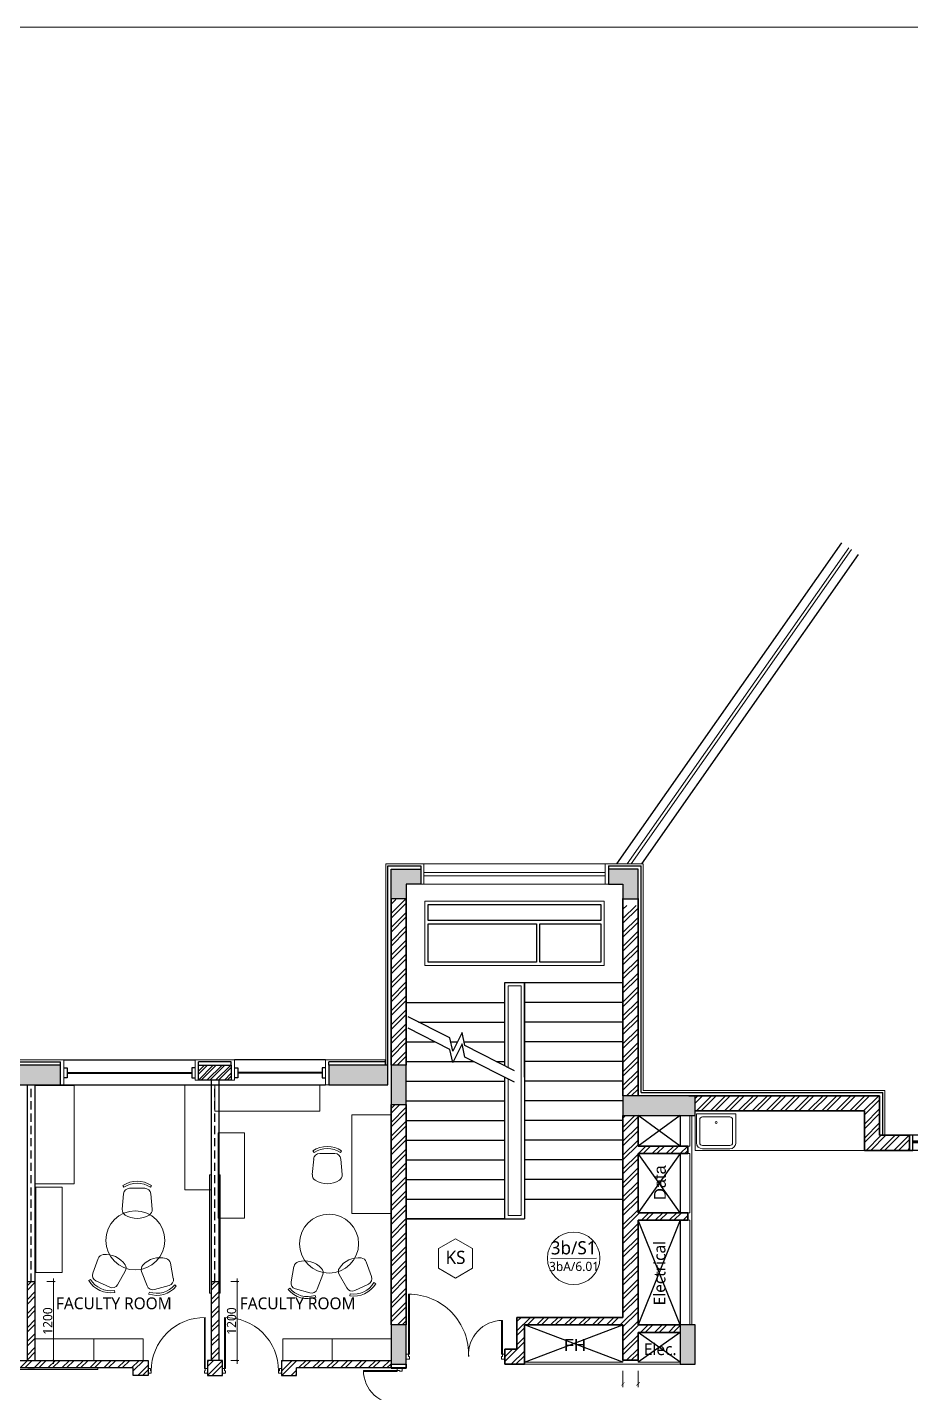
# Model space of a CAD drawing. Header units: millimetres. Extents: x 897770 to 1185420, y -692043 to -233237.
# Drawn here: x 921961 to 935416, y -586825 to -566020 of the extents above; entities that cross this region are included whole.
import ezdxf
from ezdxf.enums import TextEntityAlignment as Align

# ---------------------------------------------------------------- set-up
doc = ezdxf.new("R2010")
doc.units = ezdxf.units.MM
doc.header["$MEASUREMENT"] = 0
doc.header["$PDMODE"] = 67
doc.linetypes.add('HIDDEN', pattern=[0.375, 0.25, -0.125])
doc.layers.get('Defpoints').update_dxf_attribs({"color": 6})
for name, color, linetype in [('A-Anno Tags', 6, 'Continuous'), ('A-Elevation', 4, 'Continuous'), ('A-Steps', 3, 'Continuous'), ('A-Wall Patt', 8, 'Continuous'), ('A-Window', 4, 'Continuous'), ('Anno_Frames', 7, 'Continuous'), ('Anno_Labels', 7, 'Continuous'), ('S-Conc Patt', 9, 'Continuous')]:
    doc.layers.add(name, color=color, linetype=linetype)
for name, color, linetype, lineweight in [('A-Detail Lines', 8, 'Continuous', 25), ('A-Door', 4, 'Continuous', 9), ('A-DTLS-Elevation', 4, 'Continuous', 25), ('A-Wall Sec', 1, 'Continuous', 30), ('A-WIN', 5, 'Continuous', 25), ('Ann_TitleBlock 2', 5, 'Continuous', 25), ('Anno_Tittleblock', 5, 'Continuous', 13), ('counter', 10, 'Continuous', 20), ('Dim', 254, 'Continuous', 13), ('DW Tags', 7, 'Continuous', 13), ('ele l', 6, 'Continuous', 15), ('elevation', 4, 'Continuous', 13), ('frntr', 32, 'Continuous', 13), ('I-Furniture', 34, 'Continuous', 13), ('S-Concrete', 40, 'Continuous', 30), ('ST CLADDING PLAN', 6, 'Continuous', 9), ('Tag', 254, 'Continuous', 13), ('text', 7, 'Continuous', 5)]:
    doc.layers.add(name, color=color, linetype=linetype, lineweight=lineweight)
doc.layers.add('I-Kitchen App', color=7, linetype='Continuous', lineweight=18, true_color=0xd06f25)
doc.styles.get("Standard").update_dxf_attribs({"font": 'trebuc.ttf'})
doc.styles.add('TITLE', font='swissel.ttf', dxfattribs={"height": 4.3})
doc.dimstyles.new('IIITD_WD_M @ 50', dxfattribs={"dimscale": 50, "dimtxt": 2, "dimasz": 0.5, "dimexe": 0.5, "dimexo": 0.25, "dimgap": 0.3, "dimtad": 1, "dimdec": 0, "dimrnd": 1, "dimzin": 0, "dimdsep": 46, "dimtxsty": 'Standard', "dimblk": 'ARCHTICK', "dimcen": 0.2, "dimdle": 1, "dimclrd": 8, "dimclre": 9, "dimadec": 0, "dimazin": 0, "dimtfac": 1, "dimtdec": 0, "dimtofl": 0, "dimtmove": 0, "dimatfit": 0, "dimfxl": 1, "dimtolj": 1, "dimtzin": 0, "dimlwd": -1, "dimlwe": -1, "dimarcsym": 0})
pattern_1 = [(45, (-7e-06, -78953.36), (-106.066017, 106.066017), []), (45, (70.71, -78953.36), (-106.066017, 106.066017), [])]

# ---------------------------------------------------------------- blocks, each defined once
blk = doc.blocks.new('Big Door Garbage')
at = {"layer": 'A-Detail Lines', "lineweight": 18}
for centre, radius, start, end in [((-12515, 128703), 515, 270, 3.8969), ((-11085, 128703), 915, 177.8078, 270)]:
    blk.add_arc(centre, radius, start, end, dxfattribs=at)
at = {"layer": 'ele l', "lineweight": 18}
for p, q in [((-12550, 128778), (-12500, 128778)), ((-12550, 128703), (-12550, 128778)), ((-12550, 128703), (-12515, 128703)), ((-12515, 128738), (-12500, 128738)), ((-12515, 128703), (-12515, 128738)), ((-12515, 128703), (-12515, 128188)), ((-12499, 128703), (-12515, 128703)), ((-12500, 128778), (-12500, 128738)), ((-12499, 128703), (-12499, 128188)), ((-11101, 128703), (-11101, 127788)), ((-11101, 128703), (-11085, 128703)), ((-11100, 128778), (-11100, 128738)), ((-11050, 128778), (-11100, 128778)), ((-11085, 128738), (-11100, 128738)), ((-11085, 128703), (-11085, 128738)), ((-11050, 128703), (-11085, 128703)), ((-11085, 128703), (-11085, 127788)), ((-11050, 128703), (-11050, 128778))]:
    blk.add_line(p, q, dxfattribs=at)
blk = doc.blocks.new('block lft')
at = {"layer": 'S-Conc Patt'}
for points in [[(821415, -274526), (821415, -274226), (820515, -274226), (820515, -274526)], [(826400, -274526), (826400, -274226), (825500, -274226), (825500, -274526)]]:
    blk.add_hatch(color=256, dxfattribs=at).paths.add_polyline_path(points)
at = {"layer": 'S-Concrete'}
blk.add_lwpolyline([(820515, -274226), (820515, -274526), (821415, -274526), (821415, -274226)], close=True, dxfattribs=at)
at = {"layer": 'S-Concrete', "elevation": 0}
blk.add_lwpolyline([(825500, -274226), (825500, -274526), (826400, -274526), (826400, -274226)], close=True, dxfattribs=at)
blk = doc.blocks.new('t4ww4tw3')
at = {"layer": 'S-Conc Patt'}
for points in [[(777503, -499894), (777953, -499894), (777953, -500124), (777733, -500124), (777733, -500344), (777503, -500344)], [(781263, -499894), (780813, -499894), (780813, -500124), (781033, -500124), (781033, -500344), (781263, -500344)], [(777503, -503481), (777733, -503481), (777733, -502881), (777503, -502881)], [(782133, -503649), (782133, -503349), (781033, -503349), (781033, -503649)], [(777503, -507439), (777733, -507439), (777733, -506839), (777503, -506839)], [(781903, -507439), (782133, -507439), (782133, -506839), (781903, -506839)]]:
    blk.add_hatch(color=256, dxfattribs=at).paths.add_polyline_path(points)
at = {"layer": 'S-Concrete'}
for points in [[(777503, -499894), (777953, -499894), (777953, -500124), (777733, -500124), (777733, -500344), (777503, -500344)], [(781263, -499894), (780813, -499894), (780813, -500124), (781033, -500124), (781033, -500344), (781263, -500344)], [(782133, -503649), (782133, -503349), (781033, -503349), (781033, -503649)], [(777733, -506839), (777503, -506839), (777503, -507439), (777733, -507439)], [(782133, -506839), (781903, -506839), (781903, -507439), (782133, -507439)]]:
    blk.add_lwpolyline(points, close=True, dxfattribs=at)
at = {"layer": 'S-Concrete', "elevation": 0}
blk.add_lwpolyline([(777733, -502881), (777503, -502881), (777503, -503481), (777733, -503481)], close=True, dxfattribs=at)
at = {"color": 6}
blk.add_blockref('block lft', (-48947, -228655), dxfattribs=at)
blk = doc.blocks.new('WEREWGFWERG')
at = {"layer": 'A-Wall Patt'}
h = blk.add_hatch(dxfattribs=at)
h.set_pattern_fill('ANSI32', color=256, scale=250, style=0)
h.set_pattern_definition([(45, (11200, 500), (-66.291261, 66.291261), []), (45, (11244.19, 500), (-66.291261, 66.291261), [])])
h.paths.add_polyline_path([(924568, -353681), (924568, -353911), (925068, -353911), (925068, -353681)])
at = {"layer": 'A-Detail Lines'}
for p, q in [((925068, -353631, 0), (924568, -353631, 0)), ((924568, -353681, 0), (924568, -353631, 0)), ((925068, -353681, 0), (925068, -353631, 0))]:
    blk.add_line(p, q, dxfattribs=at)
at = {"layer": 'A-Wall Sec', "elevation": 0}
blk.add_lwpolyline([(924568, -353911), (924568, -353681), (925068, -353681), (925068, -353911)], close=True, dxfattribs=at)
blk.add_lwpolyline([(924568, -353911), (924568, -353681), (925068, -353681), (925068, -353911)], close=True, dxfattribs=at)
at = {"layer": 'A-WIN', "color": 2, "lineweight": 40}
blk.add_line((926453, -353796, 0), (925168, -353796, 0), dxfattribs=at)
at = {"layer": 'A-WIN', "color": 2, "lineweight": 40, "elevation": 0}
blk.add_lwpolyline([(922568, -353796), (924468, -353796)], dxfattribs=at)
blk.add_lwpolyline([(922568, -353796), (924468, -353796)], dxfattribs=at)
at = {"layer": 'A-Window'}
for p, q in [((926503, -353601, 0), (925118, -353601, 0)), ((922518, -353981, 0), (926503, -353981, 0))]:
    blk.add_line(p, q, dxfattribs=at)
at = {"layer": 'A-Window', "elevation": 0}
for points in [[(922518, -353601), (924518, -353601)], [(922518, -353721), (922568, -353721), (922568, -353871), (922518, -353871)], [(924518, -353721), (924468, -353721), (924468, -353871), (924518, -353871)], [(925118, -353721), (925168, -353721), (925168, -353871), (925118, -353871)], [(926503, -353721), (926453, -353721), (926453, -353871), (926503, -353871)]]:
    blk.add_lwpolyline(points, dxfattribs=at)
at = {"layer": 'ST CLADDING PLAN'}
for p, q in [((922518, -353981), (922518, -353601)), ((924518, -353911, 0), (924518, -353601, 0)), ((925118, -353601, 0), (924518, -353601, 0)), ((925118, -353911, 0), (925118, -353601, 0)), ((926503, -353981, 0), (926503, -353601, 0)), ((922518, -353981, 0), (922468, -353981)), ((924518, -353911, 0), (924568, -353911, 0)), ((925118, -353911, 0), (925068, -353911, 0)), ((926503, -353981, 0), (926553, -353981, 0))]:
    blk.add_line(p, q, dxfattribs=at)
blk = doc.blocks.new('_ArchTick')
at = {"color": 0, "linetype": 'ByBlock', "const_width": 0.15}
blk.add_lwpolyline([(-0.5, -0.5), (0.5, 0.5)], dxfattribs=at)
blk = doc.blocks.new('ERFWERWERG')
at = {"layer": 'A-Detail Lines', "ltscale": 3}
for p, q in [((931903, -269525, 0), (931263, -269059, 0)), ((931903, -269059, 0), (931263, -269525)), ((931903, -270540, 0), (931263, -269640)), ((931903, -269640, 0), (931263, -270540)), ((931903, -270655, 0), (931263, -272249)), ((931903, -272249, 0), (931264, -270655)), ((931033, -272819), (929533, -272249)), ((929533, -272819), (931033, -272249)), ((931903, -272819), (931263, -272364)), ((931903, -272364), (931263, -272819))]:
    blk.add_line(p, q, dxfattribs=at)
at = {"layer": 'A-Elevation'}
for p, q in [((931903, -269059, 0), (931903, -269525, 0)), ((931903, -269640, 0), (931903, -270540, 0)), ((931903, -270655, 0), (931903, -272249, 0))]:
    blk.add_line(p, q, dxfattribs=at)
at = {"layer": 'A-Wall Sec', "lineweight": 35}
for p, q in [((932023, -269525), (932023, -269640)), ((932023, -270540), (932023, -270655)), ((931033, -272789), (931263, -272789))]:
    blk.add_line(p, q, dxfattribs=at)
at = {"layer": 'DW Tags'}
for p, q in [((931033, -272949), (931033, -273199)), ((931263, -272949), (931263, -273199))]:
    blk.add_line(p, q, dxfattribs=at)
at = {"layer": 'ele l'}
for p, q in [((932053, -269525, 0), (932053, -269059, 0)), ((932083, -272249, 0), (932083, -269059, 0)), ((932023, -269525), (932053, -269525, 0)), ((932023, -269640), (932053, -269640, 0)), ((932053, -270540, 0), (932053, -269640, 0)), ((932023, -270540), (932053, -270540, 0)), ((932023, -270655), (932053, -270655, 0)), ((932053, -272249, 0), (932053, -270655, 0)), ((931033, -272819), (929533, -272819)), ((931903, -272849), (929533, -272849)), ((931033, -272819), (931033, -272789)), ((931263, -272819), (931263, -272789)), ((931263, -272819), (931903, -272819))]:
    blk.add_line(p, q, dxfattribs=at)
at = {"layer": 'DW Tags', "xscale": 50, "yscale": 50, "zscale": 50}
blk.add_blockref('_ArchTick', (931033, -273149), dxfattribs=at)
at = {"layer": 'DW Tags', "xscale": 50, "yscale": 50, "zscale": 50, "rotation": 180}
blk.add_blockref('_ArchTick', (931263, -273149), dxfattribs=at)
at = {"layer": 'A-Anno Tags', "char_height": 180, "attachment_point": 5, "rotation": 90, "line_spacing_factor": 0.938532}
for s, insert in [('\\fArial|b0|i0|c0|p34|;Data', (931597, -270082)), ('Electrical', (931591, -271460))]:
    blk.add_mtext(s, dxfattribs=dict(at, insert=insert))
at = {"layer": 'A-Anno Tags', "char_height": 180, "attachment_point": 5, "line_spacing_factor": 0.938532}
for s, insert in [('{\\fArial|b0|i0|c0|p34;FH}', (930303, -272556)), ('Elec.', (931601, -272621))]:
    blk.add_mtext(s, dxfattribs=dict(at, insert=insert))
blk = doc.blocks.new('Door Tag')
blk.add_line((-3.5, 0), (3.5, 0))
blk.add_circle((0, 0), 4)
blk.add_attdef('DW_NAME', text='', height=2).set_placement((0, 0), align=Align.BOTTOM_CENTER)
blk.add_attdef('SHEET_NO', text='', height=1.4).set_placement((0.05, -0.54), align=Align.TOP_CENTER)
blk = doc.blocks.new('Room Tag with Finish')
blk.add_lwpolyline([(0, 0), (-2.6, -1.5), (-2.6, -4.5), (0, -6), (2.6, -4.5), (2.6, -1.5)], close=True)
at = {"layer": 'Anno_Frames'}
blk.add_attdef('ROOM_NAME', text='', height=2.5, dxfattribs=at).set_placement((0, 0), align=Align.BOTTOM_CENTER)
blk.add_attdef('FF', text='', height=2, dxfattribs=at).set_placement((0, -1.85), align=Align.TOP_CENTER)
blk = doc.blocks.new('DW2')
at = {"layer": 'A-Door', "color": 5}
for p, q in [((43354, -198780), (43354, -197988)), ((43396, -197988), (43354, -197988)), ((43396, -197988), (43396, -198780)), ((43396, -198780), (43354, -198780))]:
    blk.add_line(p, q, dxfattribs=at)
at = {"layer": 'A-Door'}
blk.add_ellipse((43302, -197975), major_axis=(-598, 560), ratio=0.966508, start_param=0.785398, end_param=2.371094, dxfattribs=at)
at = {"layer": 'A-Window'}
for p, q in [((42396, -197813), (41396, -197813)), ((43496, -197813), (44496, -197813)), ((42396, -198043), (41396, -198043)), ((43496, -198043), (44496, -198043))]:
    blk.add_line(p, q, dxfattribs=at)
at = {"layer": 'A-Window', "color": 2, "lineweight": 60}
for p, q in [((42396, -197943), (41446, -197943)), ((43496, -197943), (44446, -197943))]:
    blk.add_line(p, q, dxfattribs=at)
at = {"layer": 'A-Window'}
for points in [[(41396, -197813), (41446, -197813), (41446, -198043), (41396, -198043)], [(44496, -197813), (44444, -197813), (44444, -198043), (44496, -198043)]]:
    blk.add_lwpolyline(points, dxfattribs=at)
for points in [[(42496, -197813), (42396, -197813), (42396, -198043), (42496, -198043)], [(43396, -197813), (43496, -197813), (43496, -198043), (43396, -198043)]]:
    blk.add_lwpolyline(points, close=True, dxfattribs=at)
blk = doc.blocks.new('wtrtrwtw')
at = {"layer": 'A-Wall Patt'}
for p in [(921568, -353631, 0), (922468, -353681)]:
    blk.add_line(p, (922468, -353631, 0), dxfattribs=at)
at = {"layer": 'ST CLADDING PLAN'}
blk.add_line((921518, -353601, 0), (922518, -353601, 0), dxfattribs=at)
blk = doc.blocks.new('ABL_Door_S - 1000 x 2100-11-3 Second Floor Lvl')
at = {"layer": 'A-Door'}
blk.add_arc((-450, -2.5), 900, 269.04503, 0, dxfattribs=at)
at = {"layer": 'ele l'}
for p, q in [((-500, 37.5), (-450, 37.5)), ((-500, -37.5), (-500, 37.5)), ((-450, 37.5), (-450, -2.5)), ((450, 37.5), (450, -2.5)), ((500, 37.5), (450, 37.5)), ((500, -37.5), (500, 37.5)), ((-500, -37.5), (-465, -37.5)), ((-465, -2.5), (-450, -2.5)), ((-465, -37.5), (-465, -2.5)), ((-465, -37.5), (-465, -902.4)), ((-450, -37.5), (-465, -37.5)), ((-450, -37.5), (-450, -902.5)), ((465, -2.5), (450, -2.5)), ((465, -37.5), (465, -2.5)), ((500, -37.5), (465, -37.5))]:
    blk.add_line(p, q, dxfattribs=at)
blk = doc.blocks.new('A$C036A7D3A')
at = {"layer": 'I-Furniture'}
blk.add_hatch(color=160, dxfattribs=at).paths.add_polyline_path([(-18, -1754), (-18, 46), (7, 46), (7, -1754)])
at = {"layer": 'I-Furniture', "elevation": 0}
blk.add_lwpolyline([(-18, -1754), (-18, 46), (7, 46), (7, -1754)], close=True, dxfattribs=at)
blk = doc.blocks.new('*D1148')
at = {"layer": 'Defpoints', "color": 0, "transparency": 16777216}
for p in [(922076, -585133, 0), (922358, -585133), (922076, -586333, 0)]:
    blk.add_point(p, dxfattribs=at)
at = {"layer": 'Dim', "color": 9, "transparency": 16777216}
for p, q in [((922258, -585133), (922383, -585133)), ((922258, -586333), (922383, -586333))]:
    blk.add_line(p, q, dxfattribs=at)
at = {"layer": 'Dim', "color": 8, "transparency": 16777216}
blk.add_line((922358, -586383), (922358, -585083), dxfattribs=at)
at = {"layer": 'Dim', "color": 8, "transparency": 16777216, "xscale": 25, "yscale": 25, "zscale": 25}
for p, rotation in [((922358, -585133), 90), ((922358, -586333), 270)]:
    blk.add_blockref('_ArchTick', p, dxfattribs=dict(at, rotation=rotation))
at = {"layer": 'Dim', "color": 0, "transparency": 16777216, "insert": (922272, -585733), "char_height": 140, "attachment_point": 5, "rotation": 90}
blk.add_mtext('\\A1;1200', dxfattribs=at)
blk = doc.blocks.new('*D1149')
at = {"layer": 'Defpoints', "color": 0, "transparency": 16777216}
for p in [(924875, -585133, 0), (925158, -585133), (924875, -586333, 0)]:
    blk.add_point(p, dxfattribs=at)
at = {"layer": 'Dim', "color": 9, "transparency": 16777216}
for p, q in [((925058, -585133), (925183, -585133)), ((925058, -586333), (925183, -586333))]:
    blk.add_line(p, q, dxfattribs=at)
at = {"layer": 'Dim', "color": 8, "transparency": 16777216}
blk.add_line((925158, -586383), (925158, -585083), dxfattribs=at)
at = {"layer": 'Dim', "color": 8, "transparency": 16777216, "xscale": 25, "yscale": 25, "zscale": 25}
for p, rotation in [((925158, -585133), 90), ((925158, -586333), 270)]:
    blk.add_blockref('_ArchTick', p, dxfattribs=dict(at, rotation=rotation))
at = {"layer": 'Dim', "color": 0, "transparency": 16777216, "insert": (925072, -585733), "char_height": 140, "attachment_point": 5, "rotation": 90}
blk.add_mtext('\\A1;1200', dxfattribs=at)
blk = doc.blocks.new('chair1')
at = {"layer": 'frntr'}
for p, q in [((-320, 228), (-84, 207)), ((16, 201), (42, 219)), ((1, 115), (1, -115)), ((-320, -228), (-84, -207)), ((16, -201), (42, -219))]:
    blk.add_line(p, q, dxfattribs=at)
for centre, radius, start, end in [((-328, 135), 92.9, 85.0303, 148.407), ((-278, 0), 387, 325.6197, 34.3803), ((-108, 0), 351, 148.407, 211.593), ((-92, 115), 92.9, 0, 85.0303), ((-278, 0), 356, 325.6197, 34.3803), ((-328, -135), 92.9, 211.593, 274.9697), ((-92, -115), 92.9, 274.9697, 0)]:
    blk.add_arc(centre, radius, start, end, dxfattribs=at)
blk = doc.blocks.new('sink')
at = {"layer": 'I-Kitchen App'}
for p, q in [((793241, -447869), (793241, -447428)), ((793751, -447473), (793332, -447473)), ((793841, -447876), (793841, -447428)), ((793291, -447514), (793291, -447869)), ((793791, -447514), (793791, -447869)), ((793332, -447910), (793751, -447910)), ((793332, -447960), (793751, -447960))]:
    blk.add_line(p, q, dxfattribs=at)
at = {"layer": 'I-Kitchen App', "linetype": 'Continuous'}
blk.add_line((793241, -447428), (793841, -447428), dxfattribs=at)
at = {"layer": 'I-Kitchen App'}
blk.add_circle((793541, -447560), 16.2, dxfattribs=at)
for centre, radius, start, end in [((793332, -447514), 40.4, 90, 180), ((793751, -447514), 40.4, 0, 90), ((793332, -447869), 90.4, 180, 270), ((793332, -447869), 40.4, 180, 270), ((793751, -447869), 40.4, 270, 0), ((793751, -447869), 90.4, 270, 355.3445)]:
    blk.add_arc(centre, radius, start, end, dxfattribs=at)
blk = doc.blocks.new('IIITD WD A1- L Format Library')
at = {"layer": 'Anno_Tittleblock', "color": 5}
blk.add_lwpolyline([(0, -7.57), (775, -7.57), (775, 573.91), (0, 573.91)], close=True, dxfattribs=at)
at = {"style": 'TITLE'}
for tag, p, height in [('PROJECT NAME 1', (779.17, 137.4), 2.98), ('PROJECT NAME 2', (779.17, 132.23), 2.98), ('PROJECT_NAME_3', (779.17, 127.37), 2.98), ('1:100@A1', (818.06, 91.92), 2.25), ('03.04.11', (821.96, 84.64), 2.25), ('A-2.03', (844.81, 84.28), 4), ('AC', (827.5, 76.14), 2.25), ('A', (858.85, 75.94), 3.66)]:
    blk.add_attdef(tag, p, '', height=height, dxfattribs=at)
for p in [(780.3, 113.01), (780.3, 106.37)]:
    blk.add_attdef('FIRST FLOOR PLAN', text='', height=3.39, dxfattribs=at).set_placement(p, align=Align.TOP_LEFT)

msp = doc.modelspace()

# ---------------------------------------------------------------- hatches: boundary and pattern name
at = {"layer": 'A-Wall Patt'}
h = msp.add_hatch(dxfattribs=at)
h.set_pattern_fill('ANSI32', color=256, scale=400, style=0)
h.set_pattern_definition(pattern_1)
h.paths.add_polyline_path([(927502.5, -581834.5), (927732.5, -581834.5), (927732.5, -579308.7), (927502.5, -579308.7)])
h = msp.add_hatch(dxfattribs=at)
h.set_pattern_fill('ANSI32', color=256, scale=400, style=0)
h.set_pattern_definition(pattern_1)
h.paths.add_polyline_path([(931902.5, -585791.9), (931262.5, -585791.9), (931262.5, -585906.9), (931902.5, -585906.9)])
h.paths.add_polyline_path([(929302.5, -586166.9), (929232.5, -586166.9), (929232.5, -586391.9), (929302.5, -586391.9)])
h.paths.add_polyline_path([(929302.5, -586161.9), (929232.5, -586161.9), (929232.5, -586166.9), (929302.5, -586166.9)])
h.paths.add_polyline_path([(929417.5, -586166.9), (929302.5, -586166.9), (929302.5, -586391.9), (929417.5, -586391.9)])
h.paths.add_polyline_path([(929417.5, -586161.9), (929302.5, -586161.9), (929302.5, -586166.9), (929417.5, -586166.9)], flags=17)
h.paths.add_polyline_path([(932017.5, -583067.7), (931262.5, -583067.7), (931262.5, -583182.7), (932017.5, -583182.7)])
h.paths.add_polyline_path([(929532.5, -586166.9), (929417.5, -586166.9), (929417.5, -586391.9), (929532.5, -586391.9)])
h.paths.add_polyline_path([(932017.5, -584082.7), (931262.5, -584082.7), (931262.5, -584197.7), (932017.5, -584197.7)])
h.paths.add_polyline_path([(931147.5, -579399.4), (931032.5, -579399.4), (931032.5, -581949.4), (931147.5, -581949.4)])
h.paths.add_polyline_path([(931262.5, -579399.4), (931147.5, -579399.4), (931147.5, -581949.4), (931262.5, -581949.4)])
h.paths.add_polyline_path([(931147.5, -581949.4), (931032.5, -581949.4), (931032.5, -582302.3), (931147.5, -582302.3)])
h.paths.add_polyline_path([(931262.5, -581949.4), (931147.5, -581949.4), (931147.5, -582302.3), (931262.5, -582302.3)])
h.paths.add_polyline_path([(929417.5, -585676.9), (929417.5, -586166.9), (929532.5, -586166.9), (929532.5, -585791.9), (931032.5, -585791.9), (931032.5, -586166.9), (931147.5, -586166.9), (931147.5, -582602.3), (931032.5, -582602.3), (931032.5, -585676.9)])
h.paths.add_polyline_path([(931262.5, -586166.9), (931262.5, -582602.3), (931147.5, -582602.3), (931147.5, -586166.9)])
h.paths.add_polyline_path([(931032.5, -586331.8), (931147.5, -586331.8), (931147.5, -586166.9), (931032.5, -586166.9)])
h.paths.add_polyline_path([(931147.5, -586391.8), (931032.5, -586391.8), (931032.5, -586391.9), (931147.5, -586391.9)])
h.paths.add_polyline_path([(931262.5, -586391.8), (931147.5, -586391.8), (931147.5, -586391.9), (931262.5, -586391.9)])
h.paths.add_polyline_path([(931147.5, -586331.8), (931262.5, -586331.8), (931262.5, -586361.8), (931262.5, -586361.8), (931262.5, -586166.9), (931147.5, -586166.9)])
h.paths.add_polyline_path([(932022.5, -584197.6), (932022.5, -584082.7), (932017.5, -584082.7), (932017.5, -584197.7), (932052.5, -584197.7), (932052.5, -584197.6)])
h.paths.add_polyline_path([(932022.5, -583182.6), (932022.5, -583067.7), (932017.5, -583067.7), (932017.5, -583182.7), (932052.5, -583182.7), (932052.5, -583182.6)])
h = msp.add_hatch(dxfattribs=at)
h.set_pattern_fill('ANSI32', color=256, scale=400, style=0)
h.set_pattern_definition([(45, (933552.77, -582405.86), (-106.066, 106.066), []), (45, (933623.49, -582405.86), (-106.066, 106.066), [])])
h.paths.add_polyline_path([(934941.5, -582362.1), (934926.5, -582362.1), (934926.5, -582302.1), (932132.5, -582302.1), (932132.5, -582532.1), (934711.5, -582532.1), (934711.5, -583132.1), (935398.4, -583132.1), (935398.4, -582902.1), (934941.5, -582902.1)])
h = msp.add_hatch(dxfattribs=at)
h.set_pattern_fill('ANSI32', color=256, scale=400, style=0)
h.set_pattern_definition(pattern_1)
h.paths.add_polyline_path([(927732.5, -582434.4), (927502.5, -582434.4), (927502.5, -585791.1), (927732.5, -585791.9)])
h = msp.add_hatch(dxfattribs=at)
h.set_pattern_fill('ANSI32', color=256, scale=400, style=0)
h.set_pattern_definition([(45, (-2476.1, -150075.46), (-106.066017, 106.066017), []), (45, (-2405.39, -150075.46), (-106.066017, 106.066017), [])])
h.paths.add_polyline_path([(921960.9, -586333.4), (922076, -586333.4), (922076, -585133.3), (921960.9, -585133.3)])
h = msp.add_hatch(dxfattribs=at)
h.set_pattern_fill('ANSI32', color=256, scale=400, style=0)
h.set_pattern_definition([(45, (323.28, -150075.46), (-106.066017, 106.066017), []), (45, (394, -150075.46), (-106.066017, 106.066017), [])])
h.paths.add_polyline_path([(924760.3, -586333.4), (924875.4, -586333.4), (924875.4, -585133.3), (924760.3, -585133.3)])
h = msp.add_hatch(dxfattribs=at)
h.set_pattern_fill('ANSI32', color=256, scale=400, style=0)
h.set_pattern_definition(pattern_1)
h.paths.add_polyline_path([(923802.8, -586333.3), (920232.8, -586333.3), (920232.8, -586563.3), (920462.8, -586563.3), (920462.8, -586448.3), (923572.8, -586448.3), (923572.8, -586563.3), (923802.8, -586563.3), (923802.8, -586525.8), (923802.8, -586525.8), (923802.8, -586458.3), (923802.8, -586458.3)])
h = msp.add_hatch(dxfattribs=at)
h.set_pattern_fill('ANSI32', color=256, scale=400, style=0)
h.set_pattern_definition(pattern_1)
h.paths.add_polyline_path([(924932.5, -586333.4), (924702.5, -586333.4), (924702.5, -586458.3), (924702.8, -586458.3), (924702.8, -586525.8), (924702.5, -586525.8), (924702.5, -586563.3), (924932.5, -586563.3)])
h = msp.add_hatch(dxfattribs=at)
h.set_pattern_fill('ANSI32', color=256, scale=400, style=0)
h.set_pattern_definition(pattern_1)
h.paths.add_polyline_path([(927502.5, -586391.9), (927502.5, -586333.3), (925832.5, -586333.3), (925832.5, -586563.3), (926062.5, -586563.3), (926062.5, -586448.3), (927502.5, -586448.3)])

# ---------------------------------------------------------------- linework, layer by layer
at = {"layer": 'A-DTLS-Elevation', "ltscale": 0.5}
for p, q in [((930940.1, -578766.9), (934365.2, -573875.4)), ((931318.6, -578766.9), (934619.1, -574053.2))]:
    msp.add_line(p, q, dxfattribs=at)
at = {"layer": 'A-Elevation'}
for p, q in [((929532.5, -580576.9), (931032.5, -580576.9)), ((927732.5, -580876.9), (929232.5, -580876.9)), ((931032.5, -580876.9), (929532.5, -580876.9)), ((927921.1, -581176.9), (929232.5, -581176.9)), ((931032.5, -581176.9), (929532.5, -581176.9)), ((927732.5, -581476.9), (928164.7, -581476.9)), ((928410.3, -581476.9), (928511.6, -581476.9)), ((928612.9, -581476.9), (929232.5, -581476.9)), ((931032.5, -581476.9), (929532.5, -581476.9)), ((927732.5, -581776.9), (928755.3, -581776.9)), ((929102.2, -581776.9), (929232.5, -581776.9)), ((931032.5, -581776.9), (929532.5, -581776.9)), ((927732.5, -582076.9), (929232.5, -582076.9)), ((931032.5, -582076.9), (929532.5, -582076.9)), ((927732.5, -582376.9), (929232.5, -582376.9)), ((931032.5, -582376.9), (929532.5, -582376.9)), ((927732.5, -582676.9), (929232.5, -582676.9)), ((931032.5, -582676.9), (929532.5, -582676.9)), ((927732.5, -582976.9), (929232.5, -582976.9)), ((931032.5, -582976.9), (929532.5, -582976.9)), ((927732.5, -583276.9), (929232.5, -583276.9)), ((931032.5, -583276.9), (929532.5, -583276.9)), ((927732.5, -583576.9), (929232.5, -583576.9)), ((931032.5, -583576.9), (929532.5, -583576.9)), ((927732.5, -583876.9), (929232.5, -583876.9)), ((929532.5, -583876.9), (931032.5, -583876.9)), ((929232.5, -584176.9), (927732.5, -584176.9)), ((927732.5, -584176.9), (929232.5, -584176.9))]:
    msp.add_line(p, q, dxfattribs=at)
at = {"layer": 'A-Steps'}
for p, q in [((929232.5, -581843.2), (929232.5, -580576.9)), ((929232.5, -580576.9), (929532.5, -580576.9)), ((929532.5, -580576.9), (929532.5, -584176.9)), ((929532.5, -582019.4), (929532.5, -580576.9)), ((928398.4, -581419.4), (927761.6, -581095.9)), ((928398.4, -581595.6), (927761.6, -581272.1)), ((928439.7, -581618.5), (928398.4, -581419.4)), ((928583.5, -581335.4), (928439.7, -581618.5)), ((928624.8, -581534.5), (928583.5, -581335.4)), ((928439.7, -581794.7), (928398.4, -581595.6)), ((928583.5, -581511.6), (928439.7, -581794.7)), ((928624.8, -581710.7), (928583.5, -581511.6)), ((929380.4, -581918.3), (928624.8, -581534.5)), ((929380.4, -582094.5), (928624.8, -581710.7)), ((929232.5, -584176.9), (929232.5, -582019.4)), ((929232.5, -584176.9), (929532.5, -584176.9))]:
    msp.add_line(p, q, dxfattribs=at)
at = {"layer": 'A-Wall Patt'}
for p, q in [((927452.6, -581834.4), (927452.6, -578796.9, 0)), ((927452.6, -578796.9, 0), (927952.5, -578796.9, 0)), ((927452.6, -581834.4), (927452.6, -578796.9, 0)), ((927452.6, -578796.9, 0), (927952.5, -578796.9, 0)), ((927952.5, -578796.9), (927952.5, -578846.9)), ((927952.5, -578796.9), (927952.5, -578846.9)), ((930812.5, -578796.9), (931312.5, -578796.9, 0)), ((930812.5, -578796.9), (930812.5, -578846.9)), ((930812.5, -578796.9), (930812.5, -578846.9)), ((931312.5, -581834.4), (931312.5, -578796.9, 0)), ((931312.5, -582252.1, 0), (931312.5, -578796.9, 0)), ((927409.4, -581784.4, 0), (926552.6, -581784.4, 0)), ((926552.6, -581834.5, 0), (926552.6, -581784.4, 0)), ((931312.5, -582252.1, 0), (934991.5, -582252.1, 0)), ((934991.5, -582902.1), (934991.5, -582252.1))]:
    msp.add_line(p, q, dxfattribs=at)
for points in [[(928067.5, -579386.9), (930697.5, -579386.9), (930697.5, -579629.3), (928067.5, -579629.3)], [(928067.5, -579679.3), (929717.5, -579679.3), (929717.5, -580266.9), (928067.5, -580266.9)], [(929767.5, -579679.3), (930697.5, -579679.3), (930697.5, -580266.9), (929767.5, -580266.9)]]:
    msp.add_lwpolyline(points, close=True, dxfattribs=at)
at = {"layer": 'A-Wall Sec', "lineweight": 35}
for p, q in [((927502.5, -579296.9), (927502.5, -581834.5, 0)), ((927732.5, -581834.4), (927732.5, -579296.9)), ((931032.5, -579296.9), (931032.5, -582302.3)), ((931032.5, -579296.9), (931032.5, -582302.3)), ((931262.5, -582302.3), (931262.5, -579296.9)), ((931262.5, -582302.3), (931262.5, -579296.9)), ((932038, -582302.1), (934941.5, -582302.1)), ((934941.5, -582902.1), (934941.5, -582302.1)), ((927502.6, -582434.4, 0), (927502.5, -585791.9, 0)), ((927732.5, -585791.9, 0), (927732.5, -582434.4)), ((934711.5, -582532.1), (932132.5, -582532.1)), ((934711.5, -583132.1), (934711.5, -582532.1)), ((931032.5, -582602.3), (931032.5, -585488.7)), ((931032.5, -582602.3), (931032.5, -585676.9)), ((931262.5, -583067.7), (931262.5, -582602.3)), ((931262.5, -583067.7), (931262.5, -582614.8)), ((934941.5, -582902.1), (935398.4, -582902.1)), ((935398.4, -582902.1), (935398.4, -583132.1)), ((932022.5, -583067.7), (931262.5, -583067.7)), ((935398.4, -583132.1), (934711.5, -583132.1)), ((932022.5, -583182.6, 0), (931262.5, -583182.7)), ((931262.5, -584082.7), (931262.5, -583182.7)), ((932022.5, -584082.7), (931262.5, -584082.7)), ((932022.5, -584197.6, 0), (931262.5, -584197.7)), ((931262.5, -585791.9), (931262.5, -584197.7)), ((929417.5, -585676.9), (931032.5, -585676.9)), ((929417.5, -586161.9), (929417.5, -585676.9)), ((929532.5, -585791.9), (931032.5, -585791.9)), ((929532.5, -586391.9), (929532.5, -585791.9)), ((931032.5, -585791.9), (931032.5, -586331.8)), ((931262.5, -585791.9, 0), (931902.5, -585791.9, 0)), ((931262.5, -585906.9, 0), (931902.5, -585906.9, 0)), ((931262.5, -585906.9), (931262.5, -586331.8, 0)), ((929232.5, -586391.9), (929232.5, -586161.9)), ((929232.5, -586161.9), (929417.5, -586161.9)), ((927502.5, -586391.9), (927502.5, -586449.4, 0)), ((927502.5, -586449.4, 0), (927732.5, -586449.4, 0)), ((927732.5, -586391.9), (927732.5, -586449.4, 0)), ((929232.5, -586391.9), (929532.5, -586391.9))]:
    msp.add_line(p, q, dxfattribs=at)
at = {"layer": 'A-Wall Sec'}
for p, q in [((924760.6, -582064.4, 0), (924760.3, -586333.4, 0)), ((924875.6, -582064.4, 0), (924875.3, -586333.4, 0)), ((921960.6, -582134.4, 0), (921960.6, -586333.3, 0)), ((922075.6, -582134.4, 0), (922075.6, -586333.3, 0)), ((922075.6, -585133.3, 0), (921960.6, -585133.3, 0)), ((924875.4, -585133.3, 0), (924760.4, -585133.3, 0)), ((921968.1, -586448.3, 0), (922068.1, -586448.3, 0)), ((921968.1, -586448.3, 0), (922068.1, -586448.3, 0))]:
    msp.add_line(p, q, dxfattribs=at)
at = {"layer": 'A-Wall Sec', "elevation": 0}
for points in [[(920232.8, -586333.3), (923802.8, -586333.3), (923802.8, -586563.3), (923572.8, -586563.3), (923572.8, -586448.3), (920462.8, -586448.3)], [(925832.5, -586333.3), (925832.5, -586563.3), (926062.5, -586563.3), (926062.5, -586448.3)], [(925832.5, -586333.3), (927503.1, -586333.3)], [(927733.1, -586391.9), (927733.1, -586448.3), (926062.5, -586448.3)]]:
    msp.add_lwpolyline(points, dxfattribs=at)
msp.add_lwpolyline([(924702.5, -586563.3), (924932.5, -586563.3), (924932.5, -586333.4), (924702.5, -586333.4)], close=True, dxfattribs=at)
at = {"layer": 'A-Window', "linetype": 'HIDDEN', "ltscale": 500}
for p, q in [((922017.8, -585133.3, 0), (922017.8, -582134.4, 0)), ((924817.5, -585133.3, 0), (924817.5, -582135, 0))]:
    msp.add_line(p, q, dxfattribs=at)
at = {"layer": 'counter'}
msp.add_lwpolyline([(932132.5, -582532.1), (934711.5, -582532.1), (934711.5, -583132.1), (932132.5, -583132.1)], close=True, dxfattribs=at)
at = {"layer": 'ele l'}
for p, q in [((931098.8, -578766.9, 0), (934471.7, -573950, 0)), ((931159.9, -578766.9, 0), (934512.7, -573978.7, 0)), ((928002.5, -578896.9), (930762.5, -578896.9)), ((928002.5, -578946.9), (930762.5, -578946.9)), ((929282.5, -581868.6), (929282.5, -580626.9)), ((929282.5, -580626.9), (929482.5, -580626.9)), ((929482.5, -580626.9), (929482.5, -584126.9)), ((929482.5, -582044.8), (929482.5, -580626.9)), ((929282.5, -584126.9), (929282.5, -582044.8)), ((929282.5, -584126.9), (929482.5, -584126.9))]:
    msp.add_line(p, q, dxfattribs=at)
msp.add_lwpolyline([(928017.5, -580316.9), (930747.5, -580316.9), (930747.5, -579336.9), (928017.5, -579336.9)], close=True, dxfattribs=at)
at = {"layer": 'elevation', "ltscale": 5}
for p, q in [((928002.5, -578766.9), (930762.5, -578766.9)), ((928002.5, -579076.9), (930762.5, -579076.9))]:
    msp.add_line(p, q, dxfattribs=at)
at = {"layer": 'frntr', "elevation": 0}
for points in [[(922074.8, -583643.5), (922074.6, -582143.5), (922674.6, -582143.4), (922674.8, -583643.4)], [(924759.5, -582134.1), (924759.7, -583734.1), (924359.7, -583734.2), (924359.5, -582134.2)], [(926417.5, -582135), (924817.5, -582135), (924817.5, -582535), (926417.5, -582535)], [(927502.5, -584093.5), (927502.5, -582593.5), (926902.5, -582593.5), (926902.5, -584093.5)], [(925268.5, -584167), (925268.5, -582867), (924868.5, -582867), (924868.5, -584167)], [(922092.8, -584991.8), (922092.7, -583691.8), (922492.7, -583691.7), (922492.8, -584991.7)]]:
    msp.add_lwpolyline(points, close=True, dxfattribs=at)
at = {"layer": 'frntr'}
for centre in [(923605.6, -584504.6, 0), (926556.9, -584554.3, 0)]:
    msp.add_circle(centre, 450, dxfattribs=at)
at = {"layer": 'I-Furniture'}
for p, q in [((922074.5, -586003.6, 0), (923724.8, -586003.6, 0)), ((922974.5, -586003.6, 0), (922974.5, -586333.3, 0)), ((922974.5, -586003.6, 0), (922974.5, -586333.3, 0)), ((923724.8, -586003.6, 0), (923724.8, -586333.3, 0)), ((927502, -586003.6, 0), (925852.4, -586003.6, 0)), ((925852.4, -586333.3, 0), (925852.4, -586003.6, 0)), ((926602, -586003.6, 0), (926602, -586333.3, 0))]:
    msp.add_line(p, q, dxfattribs=at)
at = {"layer": 'I-Furniture', "elevation": 0}
msp.add_lwpolyline([(924734.8, -583506.5), (924734.8, -585306.2), (924759.8, -585306.2), (924759.8, -583506.5)], close=True, dxfattribs=at)
at = {"layer": 'ST CLADDING PLAN'}
for p, q in [((927422.5, -578766.9), (927422.5, -581834.5, 0)), ((927422.5, -578766.9), (928002.5, -578766.9)), ((927422.5, -578766.9), (927422.5, -581834.5, 0)), ((927422.5, -578766.9), (928002.5, -578766.9)), ((928002.5, -578766.9), (928002.5, -579076.9)), ((928002.5, -578766.9), (928002.5, -579076.9)), ((930762.5, -578766.9), (931342.5, -578766.9)), ((930762.5, -578766.9), (930762.5, -579076.9)), ((930762.5, -578766.9), (930762.5, -579076.9)), ((931342.5, -578766.9), (931342.5, -581834.5, 0)), ((931342.5, -578766.9), (931342.5, -582222.1, 0)), ((927952.5, -579076.9), (928002.5, -579076.9)), ((927952.5, -579076.9), (928002.5, -579076.9)), ((930762.5, -579076.9), (930812.5, -579076.9)), ((930762.5, -579076.9), (930812.5, -579076.9)), ((927409.4, -581754.4, 0), (926502.6, -581754.4, 0)), ((927409.4, -581754.4, 0), (927409.4, -581834.4)), ((931342.5, -582222.1, 0), (935021.5, -582222.1, 0)), ((935021.5, -582902.1), (935021.5, -582222.1))]:
    msp.add_line(p, q, dxfattribs=at)

# ---------------------------------------------------------------- block references
at = {"layer": 'A-Detail Lines'}
for p, rotation in [((916682.5, -457536.6), 180), ((798892.6, -598999.4, 0), 270)]:
    msp.add_blockref('Big Door Garbage', p, dxfattribs=dict(at, rotation=rotation))
at = {"layer": 'A-Door'}
msp.add_blockref('WEREWGFWERG', (0, -228153.9), dxfattribs=at)
at = {"layer": 'A-Door', "rotation": 180}
for p, xscale, yscale, zscale in [((924252.8, -586492.1, 0), 0.9000000001396982, 0.9000000001396982, 0.9000000001396982), ((925382.5, -586492.1, 0), -0.9000000000232828, 0.9000000000232828, 0.9)]:
    msp.add_blockref('ABL_Door_S - 1000 x 2100-11-3 Second Floor Lvl', p, dxfattribs=dict(at, xscale=xscale, yscale=yscale, zscale=zscale))
at = {"layer": 'A-Wall Sec', "xscale": -1, "rotation": 180}
msp.add_blockref('DW2', (894002.2, -780945), dxfattribs=at)
at = {"layer": 'A-Wall Sec'}
msp.add_blockref('sink', (138911.7, -135149), dxfattribs=at)
at = {"layer": 'Ann_TitleBlock 2', "xscale": 95.87942333735619, "yscale": 95.87942333735619, "zscale": 95.87942333735619}
msp.add_blockref('IIITD WD A1- L Format Library', (898093.1, -621046), dxfattribs=at)
at = {"layer": 'ele l'}
for name, p in [('wtrtrwtw', (0, -228153.9, 0)), ('ERFWERWERG', (0, -313542.7, 0))]:
    msp.add_blockref(name, p, dxfattribs=at)
at = {"layer": 'I-Furniture', "xscale": -1}
for p, rotation in [((926529.5, -583181.8), 270), ((926154.4, -585272.2, 0), 74.20348395951929), ((927051.6, -585218, 0), 114.8540398063526)]:
    msp.add_blockref('chair1', p, dxfattribs=dict(at, rotation=rotation))
at = {"layer": 'I-Furniture'}
for p in [(924753.3, -583552.7, 0), (924893.2, -583553.5, 0)]:
    msp.add_blockref('A$C036A7D3A', p, dxfattribs=at)
for name, p, rotation in [('chair1', (923634, -583710.9, 0), 90.00708303958947), ('chair1', (923111, -585168.3, 0), 245.1530432249829), ('chair1', (924008.1, -585222.4, 0), 285.8035990721564), ('A$C036A7D3A', (921279.2, -586454.9, 0), 90)]:
    msp.add_blockref(name, p, dxfattribs=dict(at, rotation=rotation))
at = {"layer": 'S-Concrete', "color": 6}
msp.add_blockref('t4ww4tw3', (150000, -78953.4), dxfattribs=at)
at = {"layer": 'Tag'}
ref = msp.add_blockref('Door Tag', (930282.5, -584776.9), dxfattribs=dict(at, xscale=100.0000000000294, yscale=100.0000000000294, zscale=100.0000000000294, rotation=0.1756925987803831))
ref.add_attrib('DW_NAME', '3b/S1', dxfattribs={"layer": 'Anno_Labels', "height": 200, "rotation": 0.17569}).set_placement((930282.5, -584776.9), align=Align.BOTTOM_CENTER)
ref.add_attrib('SHEET_NO', '3bA/6.01', dxfattribs={"layer": 'Anno_Labels', "height": 140, "rotation": 0.17569}).set_placement((930288, -584831.2), align=Align.TOP_CENTER)
ref = msp.add_blockref('Room Tag with Finish', (928482.5, -584478, 0), dxfattribs=dict(at, xscale=100, yscale=100, zscale=100))
ref.add_attrib('FF', 'KS', dxfattribs={"layer": 'Anno_Frames', "height": 200}).set_placement((928482.5, -584662.9, 0), align=Align.TOP_CENTER)

# ---------------------------------------------------------------- texts
at = {"layer": 'text', "char_height": 180, "attachment_point": 5}
for insert in [(923278, -585464.2, 0), (926078, -585465.2, 0)]:
    msp.add_mtext('FACULTY ROOM ', dxfattribs=dict(at, insert=insert))

# ---------------------------------------------------------------- dimensions: what is measured, and where the dimension line sits
at = {"layer": 'Dim'}
for p1, p2, picture, middle in [((922075.5, -586333.4, 0), (922075.5, -585133.3, 0), '*D1148', (922271.9, -585733.3)), ((924875.3, -586333.4, 0), (924875.3, -585133.3, 0), '*D1149', (925071.7, -585733.3))]:
    dim = msp.add_aligned_dim(p1=p1, p2=p2, distance=-282.6, dimstyle='IIITD_WD_M @ 50', override={"dimtxt": 2.8, "dimfxl": 2, "dimfxlon": 1, "dimarcsym": 1}, dxfattribs=at)
    dim.commit()
    dim.dimension.update_dxf_attribs({"geometry": picture, "text_midpoint": middle})

doc.saveas('drawing.dxf')
